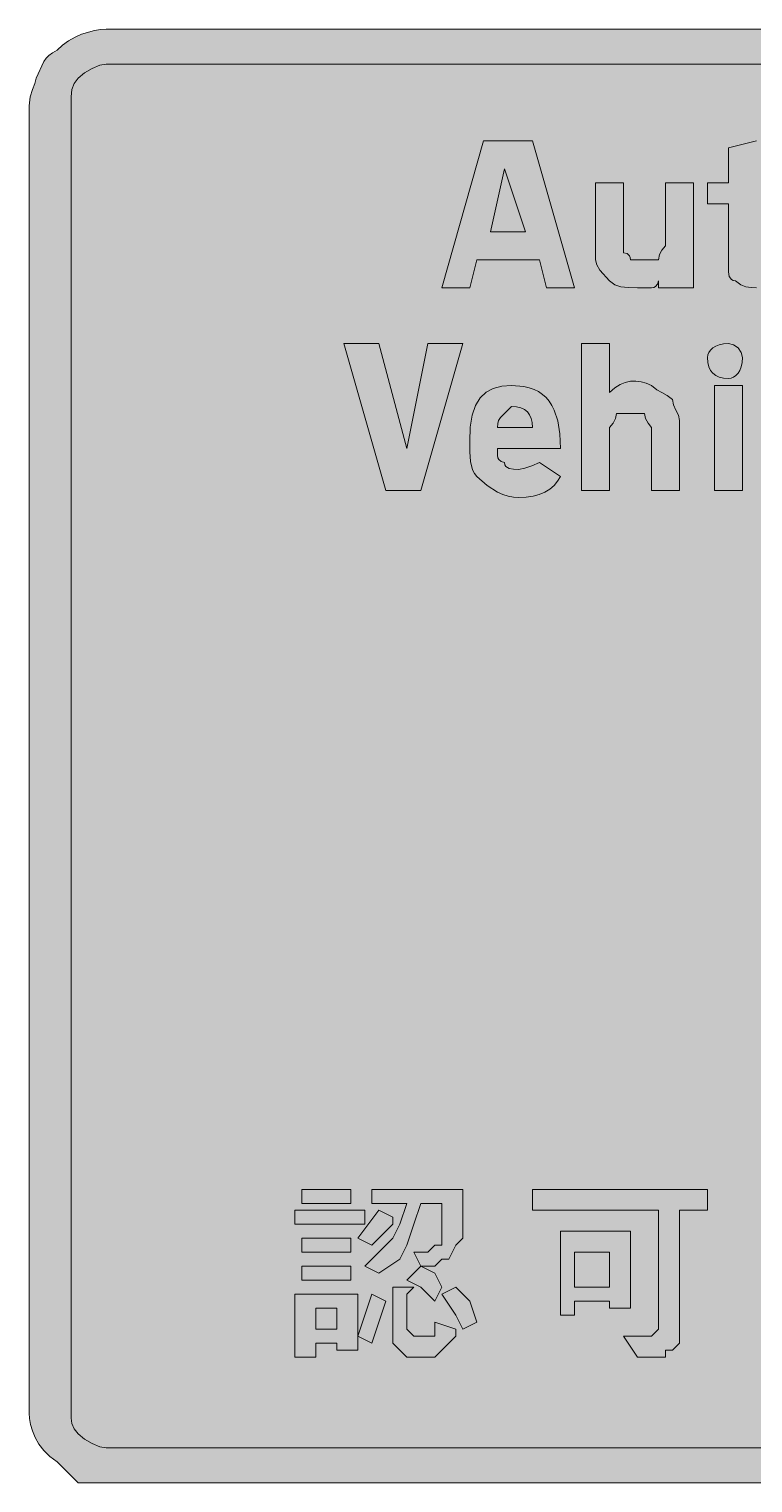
# Model space of a CAD drawing. Header units: metres. Extents: x 122 to 446, y 10 to 260.
# Drawn here: x 121.9 to 246.1, y 10.1 to 259.7 of the extents above; entities that cross this region are included whole.
import ezdxf

# ---------------------------------------------------------------- set-up
doc = ezdxf.new("R2010")
doc.units = ezdxf.units.M
doc.layers.add('FILL_BLACK_000000', color=7, linetype='Continuous', true_color=0x000000)
doc.layers.add('FILL_WHITE_FFFFFF', color=7, linetype='Continuous', true_color=0xffffff)

msp = doc.modelspace()

# ---------------------------------------------------------------- hatches: boundary and pattern name
at = {"layer": 'FILL_BLACK_000000', "true_color": 0x000000}
h = msp.add_hatch(color=7, dxfattribs=at)
h.dxf.hatch_style = 1
h.paths.add_polyline_path([(445.89, 22.08), (445.83, 21.13), (445.66, 20.09), (444.99, 17.88), (444.48, 16.76), (443.86, 15.67), (443.13, 14.63), (442.29, 13.68), (441.34, 12.84), (440.28, 12.1), (439.15, 11.49), (437.94, 10.98), (436.68, 10.59), (435.37, 10.3), (434.04, 10.14), (432.69, 10.08), (135.09, 10.08), (130.29, 10.08), (126.69, 13.68), (125.45, 14.63), (124.42, 15.67), (123.59, 16.76), (122.94, 17.88), (122.46, 19), (122.13, 20.09), (121.95, 21.13), (121.89, 22.08), (121.89, 246.48), (122.08, 248.07), (122.49, 249.33), (122.9, 250.36), (123.09, 251.28), (124.44, 254.13), (124.81, 254.67), (125.28, 255.16), (125.9, 255.63), (126.69, 256.08), (127.64, 256.92), (128.68, 257.65), (129.77, 258.27), (130.89, 258.78), (133.1, 259.45), (134.14, 259.62), (135.09, 259.68), (432.69, 259.68), (434.28, 259.66), (435.54, 259.53), (436.57, 259.17), (437.49, 258.48), (438.34, 258.43), (439.08, 258.27), (440.34, 257.73), (441.37, 256.96), (442.29, 256.08), (443.13, 255.13), (443.86, 254.07), (444.48, 252.94), (444.99, 251.73), (445.38, 250.47), (445.66, 249.16), (445.83, 247.83), (445.89, 246.48), (445.89, 22.08)])
h = msp.add_hatch(color=7, dxfattribs=at)
h.dxf.hatch_style = 1
h.paths.add_polyline_path([(209.49, 220.08), (203.49, 220.08), (198.69, 220.08), (197.49, 215.28), (192.69, 215.28), (199.89, 240.48), (203.49, 240.48), (208.29, 240.48), (215.49, 215.28), (210.69, 215.28), (209.49, 220.08)])
h.paths.add_polyline_path([(201.09, 224.88), (203.49, 224.88), (207.09, 224.88), (203.49, 235.68), (201.09, 224.88)], flags=16)
h = msp.add_hatch(color=7, dxfattribs=at)
h.dxf.hatch_style = 1
h.paths.add_polyline_path([(250.29, 233.28), (250.29, 229.68), (246.69, 229.68), (246.69, 221.28), (246.69, 220.08), (247.89, 218.88), (249.09, 218.88), (250.29, 220.08), (251.49, 215.28), (246.69, 215.28), (245.79, 215.3), (244.89, 215.43), (243.99, 215.79), (243.09, 216.48), (242.69, 216.53), (242.4, 216.69), (242.04, 217.23), (241.91, 218), (241.89, 218.88), (241.89, 229.68), (238.29, 229.68), (238.29, 233.28), (241.89, 233.28), (241.89, 239.28), (246.69, 240.48), (246.69, 233.28), (250.29, 233.28)])
h = msp.add_hatch(color=7, dxfattribs=at)
h.dxf.hatch_style = 1
h.paths.add_polyline_path([(235.89, 233.28), (235.89, 215.28), (229.89, 215.28), (229.89, 216.48), (229.74, 215.88), (229.38, 215.47), (229.09, 215.33), (228.69, 215.28), (226.29, 215.28), (224.7, 215.3), (223.44, 215.43), (222.41, 215.79), (221.49, 216.48), (219.84, 218.28), (219.3, 219.18), (219.09, 220.08), (219.09, 233.28), (223.89, 233.28), (223.89, 222.48), (223.89, 221.28), (224.49, 221.13), (224.9, 220.77), (225.04, 220.48), (225.09, 220.08), (227.49, 220.08), (229.89, 220.08), (230.08, 220.96), (230.49, 221.73), (231.09, 222.48), (231.09, 233.28), (235.89, 233.28)])
h = msp.add_hatch(color=7, dxfattribs=at)
h.dxf.hatch_style = 1
h.paths.add_polyline_path([(186.69, 180.48), (183.09, 180.48), (175.89, 205.68), (181.89, 205.68), (186.69, 187.68), (190.29, 205.68), (196.29, 205.68), (189.09, 180.48), (186.69, 180.48)])
h = msp.add_hatch(color=7, dxfattribs=at)
h.dxf.hatch_style = 1
h.paths.add_polyline_path([(222.39, 198.07), (223.29, 198.65), (224.19, 199.03), (225.09, 199.23), (225.99, 199.26), (226.89, 199.14), (227.79, 198.87), (228.69, 198.48), (229.59, 197.77), (230.49, 197.28), (231.39, 196.79), (232.29, 196.08), (232.48, 195.18), (232.89, 194.28), (233.3, 193.38), (233.49, 192.48), (233.49, 180.48), (228.69, 180.48), (228.69, 191.28), (228.09, 192.03), (227.68, 192.8), (227.49, 193.68), (225.09, 193.68), (222.69, 193.68), (222.5, 192.8), (222.09, 192.03), (221.49, 191.28), (221.49, 180.48), (216.69, 180.48), (216.69, 205.68), (221.49, 205.68), (221.49, 197.28), (222.39, 198.07)])
h = msp.add_hatch(color=7, dxfattribs=at)
h.dxf.hatch_style = 1
h.paths.add_polyline_path([(244.24, 202.44), (244.08, 201.7), (243.85, 201.09), (243.54, 200.58), (243.18, 200.19), (242.77, 199.9), (242.34, 199.74), (241.89, 199.68), (241.05, 199.74), (240.32, 199.9), (239.7, 200.19), (239.19, 200.58), (238.8, 201.09), (238.52, 201.7), (238.35, 202.44), (238.29, 203.28), (238.35, 203.73), (238.52, 204.16), (238.8, 204.57), (239.19, 204.93), (239.7, 205.24), (240.32, 205.47), (241.05, 205.63), (241.89, 205.68), (242.77, 205.47), (243.54, 204.93), (244.08, 204.16), (244.29, 203.28), (244.24, 202.44)])
h = msp.add_hatch(color=7, dxfattribs=at)
h.dxf.hatch_style = 1
h.paths.add_polyline_path([(202.29, 186.48), (202.34, 186.08), (202.48, 185.79), (202.89, 185.43), (203.49, 185.28), (203.54, 184.88), (203.7, 184.59), (204.24, 184.23), (205.01, 184.1), (205.89, 184.08), (206.96, 184.27), (208.14, 184.68), (209.49, 185.28), (213.09, 182.88), (212.58, 182.04), (211.96, 181.3), (211.23, 180.69), (210.39, 180.18), (209.43, 179.79), (208.36, 179.5), (207.18, 179.34), (205.89, 179.28), (204.99, 179.34), (204.09, 179.5), (203.19, 179.79), (202.29, 180.18), (200.49, 181.3), (198.69, 182.88), (198.29, 183.38), (198, 183.99), (197.64, 185.43), (197.51, 187.1), (197.49, 188.88), (197.6, 191.36), (197.94, 193.42), (198.5, 195.08), (199.29, 196.38), (200.3, 197.34), (201.54, 197.99), (203, 198.36), (204.69, 198.48), (206.77, 198.31), (207.69, 198.1), (208.53, 197.8), (209.3, 197.43), (209.98, 196.96), (210.6, 196.41), (211.14, 195.78), (211.61, 195.06), (212.01, 194.26), (212.62, 192.4), (212.98, 190.21), (213.09, 187.68), (202.29, 187.68), (202.29, 186.48)])
h.paths.add_polyline_path([(208.23, 192.12), (208.06, 192.85), (207.78, 193.47), (207.39, 193.98), (206.88, 194.37), (206.26, 194.65), (205.53, 194.82), (204.69, 194.88), (203.49, 193.68), (202.8, 192.97), (202.44, 192.48), (202.31, 191.99), (202.29, 191.28), (208.29, 191.28), (208.23, 192.12)], flags=16)
h = msp.add_hatch(color=7, dxfattribs=at)
h.dxf.hatch_style = 1
h.paths.add_polyline_path([(239.49, 180.48), (239.49, 198.48), (244.29, 198.48), (244.29, 180.48), (239.49, 180.48)])
h = msp.add_hatch(color=7, dxfattribs=at)
h.dxf.hatch_style = 1
h.paths.add_polyline_path([(177.09, 60.48), (177.09, 58.08), (168.69, 58.08), (168.69, 60.48), (177.09, 60.48)])
h = msp.add_hatch(color=7, dxfattribs=at)
h.dxf.hatch_style = 1
h.paths.add_polyline_path([(180.69, 58.08), (180.69, 60.48), (196.29, 60.48), (196.29, 55.68), (196.29, 52.08), (195.09, 50.88), (193.89, 48.48), (192.69, 48.48), (191.49, 47.28), (189.09, 47.28), (187.89, 49.68), (190.29, 49.68), (191.49, 50.88), (192.69, 50.88), (192.69, 52.08), (192.69, 55.68), (192.69, 58.08), (189.09, 58.08), (187.89, 54.48), (186.69, 50.88), (185.49, 48.48), (181.89, 46.08), (179.49, 47.28), (181.89, 49.68), (184.29, 52.08), (185.49, 54.48), (186.69, 58.08), (180.69, 58.08)])
h = msp.add_hatch(color=7, dxfattribs=at)
h.dxf.hatch_style = 1
h.paths.add_polyline_path([(238.29, 60.48), (238.29, 56.88), (233.49, 56.88), (233.49, 37.68), (233.49, 36.48), (233.49, 35.28), (233.49, 34.08), (232.29, 32.88), (231.09, 32.88), (231.09, 31.68), (229.89, 31.68), (227.49, 31.68), (226.29, 31.68), (223.89, 35.28), (228.69, 35.28), (229.89, 36.48), (229.89, 37.68), (229.89, 56.88), (208.29, 56.88), (208.29, 60.48), (238.29, 60.48)])
h = msp.add_hatch(color=7, dxfattribs=at)
h.dxf.hatch_style = 1
h.paths.add_polyline_path([(179.49, 56.88), (179.49, 54.48), (167.49, 54.48), (167.49, 56.88), (179.49, 56.88)])
h = msp.add_hatch(color=7, dxfattribs=at)
h.dxf.hatch_style = 1
h.paths.add_polyline_path([(181.89, 56.88), (184.29, 55.68), (184.29, 54.48), (180.69, 50.88), (178.29, 52.08), (181.89, 56.88)])
h = msp.add_hatch(color=7, dxfattribs=at)
h.dxf.hatch_style = 1
h.paths.add_polyline_path([(225.09, 40.08), (221.49, 40.08), (221.49, 41.28), (215.49, 41.28), (215.49, 38.88), (213.09, 38.88), (213.09, 53.28), (225.09, 53.28), (225.09, 40.08)])
h.paths.add_polyline_path([(221.49, 49.68), (215.49, 49.68), (215.49, 43.68), (221.49, 43.68), (221.49, 49.68)], flags=16)
h = msp.add_hatch(color=7, dxfattribs=at)
h.dxf.hatch_style = 1
h.paths.add_polyline_path([(177.09, 52.08), (177.09, 49.68), (168.69, 49.68), (168.69, 52.08), (177.09, 52.08)])
h = msp.add_hatch(color=7, dxfattribs=at)
h.dxf.hatch_style = 1
h.paths.add_polyline_path([(177.09, 47.28), (177.09, 44.88), (168.69, 44.88), (168.69, 47.28), (177.09, 47.28)])
h = msp.add_hatch(color=7, dxfattribs=at)
h.dxf.hatch_style = 1
h.paths.add_polyline_path([(189.09, 43.68), (186.69, 44.88), (189.09, 47.28), (191.49, 46.08), (192.69, 43.68), (191.49, 41.28), (189.09, 43.68)])
h = msp.add_hatch(color=7, dxfattribs=at)
h.dxf.hatch_style = 1
h.paths.add_polyline_path([(178.29, 42.48), (178.29, 32.88), (174.69, 32.88), (174.69, 34.08), (171.09, 34.08), (171.09, 31.68), (167.49, 31.68), (167.49, 42.48), (178.29, 42.48)])
h.paths.add_polyline_path([(174.69, 40.08), (171.09, 40.08), (171.09, 36.48), (174.69, 36.48), (174.69, 40.08)], flags=16)
h = msp.add_hatch(color=7, dxfattribs=at)
h.dxf.hatch_style = 1
h.paths.add_polyline_path([(179.49, 38.88), (180.69, 42.48), (183.09, 41.28), (181.89, 37.68), (180.69, 34.08), (178.29, 35.28), (179.49, 38.88)])
h = msp.add_hatch(color=7, dxfattribs=at)
h.dxf.hatch_style = 1
h.paths.add_polyline_path([(185.49, 43.68), (186.69, 43.68), (187.89, 43.68), (186.69, 42.48), (186.69, 37.68), (186.69, 36.48), (187.89, 35.28), (189.09, 35.28), (190.29, 35.28), (191.49, 35.28), (191.49, 36.48), (191.49, 37.68), (195.09, 36.48), (195.09, 35.28), (193.89, 34.08), (192.69, 32.88), (191.49, 31.68), (190.29, 31.68), (187.89, 31.68), (186.69, 31.68), (185.49, 32.88), (184.29, 34.08), (184.29, 36.48), (184.29, 43.68), (185.49, 43.68)])
h = msp.add_hatch(color=7, dxfattribs=at)
h.dxf.hatch_style = 1
h.paths.add_polyline_path([(195.09, 38.88), (192.69, 42.48), (195.09, 43.68), (197.49, 41.28), (198.69, 37.68), (196.29, 36.48), (195.09, 38.88)])
at = {"layer": 'FILL_WHITE_FFFFFF', "true_color": 0xffffff}
h = msp.add_hatch(color=7, dxfattribs=at)
h.dxf.hatch_style = 1
h.paths.add_polyline_path([(432.69, 253.68), (433.57, 253.66), (434.34, 253.53), (434.88, 253.17), (435.04, 252.88), (435.09, 252.48), (435.97, 252.46), (436.74, 252.33), (437.28, 251.97), (437.44, 251.68), (437.49, 251.28), (437.89, 251.23), (438.18, 251.07), (438.54, 250.53), (438.67, 249.76), (438.69, 248.88), (439.09, 248.83), (439.38, 248.67), (439.74, 248.13), (439.87, 247.36), (439.89, 246.48), (439.89, 22.08), (439.68, 21.18), (439.14, 20.28), (437.49, 18.48), (436.57, 17.6), (435.54, 16.83), (434.28, 16.29), (433.54, 16.13), (432.69, 16.08), (135.09, 16.08), (134, 16.29), (132.69, 16.83), (131.38, 17.6), (130.29, 18.48), (129.6, 19.38), (129.24, 20.28), (129.11, 21.18), (129.09, 22.08), (129.09, 246.48), (129.11, 248.07), (129.24, 249.33), (129.6, 250.36), (130.29, 251.28), (131.38, 252.16), (132.69, 252.93), (134, 253.47), (135.09, 253.68), (432.69, 253.68)])

# ---------------------------------------------------------------- linework, layer by layer
at = {"layer": 'FILL_BLACK_000000', "lineweight": 0, "true_color": 0x000000}
for points in [[(432.69, 10.08), (135.09, 10.08), (130.29, 10.08), (126.69, 13.68), (125.45, 14.63), (124.42, 15.67), (123.59, 16.76), (122.94, 17.88), (122.46, 19), (122.13, 20.09), (121.95, 21.13), (121.89, 22.08), (121.89, 246.48), (122.08, 248.07), (122.49, 249.33), (122.9, 250.36), (123.09, 251.28), (124.44, 254.13), (124.81, 254.67), (125.28, 255.16), (125.9, 255.63), (126.69, 256.08), (127.64, 256.92), (128.68, 257.65), (129.77, 258.27), (130.89, 258.78), (133.1, 259.45), (134.14, 259.62), (135.09, 259.68), (432.69, 259.68)], [(246.69, 215.28), (245.79, 215.3), (244.89, 215.43), (243.99, 215.79), (243.09, 216.48), (242.69, 216.53), (242.4, 216.69), (242.04, 217.23), (241.91, 218), (241.89, 218.88), (241.89, 229.68), (238.29, 229.68), (238.29, 233.28), (241.89, 233.28), (241.89, 239.28), (246.69, 240.48)]]:
    msp.add_lwpolyline(points, dxfattribs=at)
for points in [[(209.49, 220.08), (203.49, 220.08), (198.69, 220.08), (197.49, 215.28), (192.69, 215.28), (199.89, 240.48), (203.49, 240.48), (208.29, 240.48), (215.49, 215.28), (210.69, 215.28)], [(201.09, 224.88), (203.49, 224.88), (207.09, 224.88), (203.49, 235.68)], [(235.89, 233.28), (235.89, 215.28), (229.89, 215.28), (229.89, 216.48), (229.74, 215.88), (229.38, 215.47), (229.09, 215.33), (228.69, 215.28), (226.29, 215.28), (224.7, 215.3), (223.44, 215.43), (222.41, 215.79), (221.49, 216.48), (219.84, 218.28), (219.3, 219.18), (219.09, 220.08), (219.09, 233.28), (223.89, 233.28), (223.89, 222.48), (223.89, 221.28), (224.49, 221.13), (224.9, 220.77), (225.04, 220.48), (225.09, 220.08), (227.49, 220.08), (229.89, 220.08), (230.08, 220.96), (230.49, 221.73), (231.09, 222.48), (231.09, 233.28)], [(186.69, 180.48), (183.09, 180.48), (175.89, 205.68), (181.89, 205.68), (186.69, 187.68), (190.29, 205.68), (196.29, 205.68), (189.09, 180.48)], [(222.39, 198.07), (223.29, 198.65), (224.19, 199.03), (225.09, 199.23), (225.99, 199.26), (226.89, 199.14), (227.79, 198.87), (228.69, 198.48), (229.59, 197.77), (230.49, 197.28), (231.39, 196.79), (232.29, 196.08), (232.48, 195.18), (232.89, 194.28), (233.3, 193.38), (233.49, 192.48), (233.49, 180.48), (228.69, 180.48), (228.69, 191.28), (228.09, 192.03), (227.68, 192.8), (227.49, 193.68), (225.09, 193.68), (222.69, 193.68), (222.5, 192.8), (222.09, 192.03), (221.49, 191.28), (221.49, 180.48), (216.69, 180.48), (216.69, 205.68), (221.49, 205.68), (221.49, 197.28)], [(244.24, 202.44), (244.08, 201.7), (243.85, 201.09), (243.54, 200.58), (243.18, 200.19), (242.77, 199.9), (242.34, 199.74), (241.89, 199.68), (241.05, 199.74), (240.32, 199.9), (239.7, 200.19), (239.19, 200.58), (238.8, 201.09), (238.52, 201.7), (238.35, 202.44), (238.29, 203.28), (238.35, 203.73), (238.52, 204.16), (238.8, 204.57), (239.19, 204.93), (239.7, 205.24), (240.32, 205.47), (241.05, 205.63), (241.89, 205.68), (242.77, 205.47), (243.54, 204.93), (244.08, 204.16), (244.29, 203.28)], [(202.29, 186.48), (202.34, 186.08), (202.48, 185.79), (202.89, 185.43), (203.49, 185.28), (203.54, 184.88), (203.7, 184.59), (204.24, 184.23), (205.01, 184.1), (205.89, 184.08), (206.96, 184.27), (208.14, 184.68), (209.49, 185.28), (213.09, 182.88), (212.58, 182.04), (211.96, 181.3), (211.23, 180.69), (210.39, 180.18), (209.43, 179.79), (208.36, 179.5), (207.18, 179.34), (205.89, 179.28), (204.99, 179.34), (204.09, 179.5), (203.19, 179.79), (202.29, 180.18), (200.49, 181.3), (198.69, 182.88), (198.29, 183.38), (198, 183.99), (197.64, 185.43), (197.51, 187.1), (197.49, 188.88), (197.6, 191.36), (197.94, 193.42), (198.5, 195.08), (199.29, 196.38), (200.3, 197.34), (201.54, 197.99), (203, 198.36), (204.69, 198.48), (206.77, 198.31), (207.69, 198.1), (208.53, 197.8), (209.3, 197.43), (209.98, 196.96), (210.6, 196.41), (211.14, 195.78), (211.61, 195.06), (212.01, 194.26), (212.62, 192.4), (212.98, 190.21), (213.09, 187.68), (202.29, 187.68)], [(239.49, 180.48), (239.49, 198.48), (244.29, 198.48), (244.29, 180.48)], [(208.23, 192.12), (208.06, 192.85), (207.78, 193.47), (207.39, 193.98), (206.88, 194.37), (206.26, 194.65), (205.53, 194.82), (204.69, 194.88), (203.49, 193.68), (202.8, 192.97), (202.44, 192.48), (202.31, 191.99), (202.29, 191.28), (208.29, 191.28)], [(177.09, 60.48), (177.09, 58.08), (168.69, 58.08), (168.69, 60.48)], [(180.69, 58.08), (180.69, 60.48), (196.29, 60.48), (196.29, 55.68), (196.29, 52.08), (195.09, 50.88), (193.89, 48.48), (192.69, 48.48), (191.49, 47.28), (189.09, 47.28), (187.89, 49.68), (190.29, 49.68), (191.49, 50.88), (192.69, 50.88), (192.69, 52.08), (192.69, 55.68), (192.69, 58.08), (189.09, 58.08), (187.89, 54.48), (186.69, 50.88), (185.49, 48.48), (181.89, 46.08), (179.49, 47.28), (181.89, 49.68), (184.29, 52.08), (185.49, 54.48), (186.69, 58.08)], [(238.29, 60.48), (238.29, 56.88), (233.49, 56.88), (233.49, 37.68), (233.49, 36.48), (233.49, 35.28), (233.49, 34.08), (232.29, 32.88), (231.09, 32.88), (231.09, 31.68), (229.89, 31.68), (227.49, 31.68), (226.29, 31.68), (223.89, 35.28), (228.69, 35.28), (229.89, 36.48), (229.89, 37.68), (229.89, 56.88), (208.29, 56.88), (208.29, 60.48)], [(179.49, 56.88), (179.49, 54.48), (167.49, 54.48), (167.49, 56.88)], [(181.89, 56.88), (184.29, 55.68), (184.29, 54.48), (180.69, 50.88), (178.29, 52.08)], [(225.09, 40.08), (221.49, 40.08), (221.49, 41.28), (215.49, 41.28), (215.49, 38.88), (213.09, 38.88), (213.09, 53.28), (225.09, 53.28)], [(177.09, 52.08), (177.09, 49.68), (168.69, 49.68), (168.69, 52.08)], [(221.49, 49.68), (215.49, 49.68), (215.49, 43.68), (221.49, 43.68)], [(177.09, 47.28), (177.09, 44.88), (168.69, 44.88), (168.69, 47.28)], [(189.09, 43.68), (186.69, 44.88), (189.09, 47.28), (191.49, 46.08), (192.69, 43.68), (191.49, 41.28)], [(178.29, 42.48), (178.29, 32.88), (174.69, 32.88), (174.69, 34.08), (171.09, 34.08), (171.09, 31.68), (167.49, 31.68), (167.49, 42.48)], [(179.49, 38.88), (180.69, 42.48), (183.09, 41.28), (181.89, 37.68), (180.69, 34.08), (178.29, 35.28)], [(185.49, 43.68), (186.69, 43.68), (187.89, 43.68), (186.69, 42.48), (186.69, 37.68), (186.69, 36.48), (187.89, 35.28), (189.09, 35.28), (190.29, 35.28), (191.49, 35.28), (191.49, 36.48), (191.49, 37.68), (195.09, 36.48), (195.09, 35.28), (193.89, 34.08), (192.69, 32.88), (191.49, 31.68), (190.29, 31.68), (187.89, 31.68), (186.69, 31.68), (185.49, 32.88), (184.29, 34.08), (184.29, 36.48), (184.29, 43.68)], [(195.09, 38.88), (192.69, 42.48), (195.09, 43.68), (197.49, 41.28), (198.69, 37.68), (196.29, 36.48)], [(174.69, 40.08), (171.09, 40.08), (171.09, 36.48), (174.69, 36.48)]]:
    msp.add_lwpolyline(points, close=True, dxfattribs=at)
at = {"layer": 'FILL_WHITE_FFFFFF', "lineweight": 0, "true_color": 0x000000}
msp.add_lwpolyline([(432.69, 16.08), (135.09, 16.08), (134, 16.29), (132.69, 16.83), (131.38, 17.6), (130.29, 18.48), (129.6, 19.38), (129.24, 20.28), (129.11, 21.18), (129.09, 22.08), (129.09, 246.48), (129.11, 248.07), (129.24, 249.33), (129.6, 250.36), (130.29, 251.28), (131.38, 252.16), (132.69, 252.93), (134, 253.47), (135.09, 253.68), (432.69, 253.68)], dxfattribs=at)

doc.saveas('drawing.dxf')
